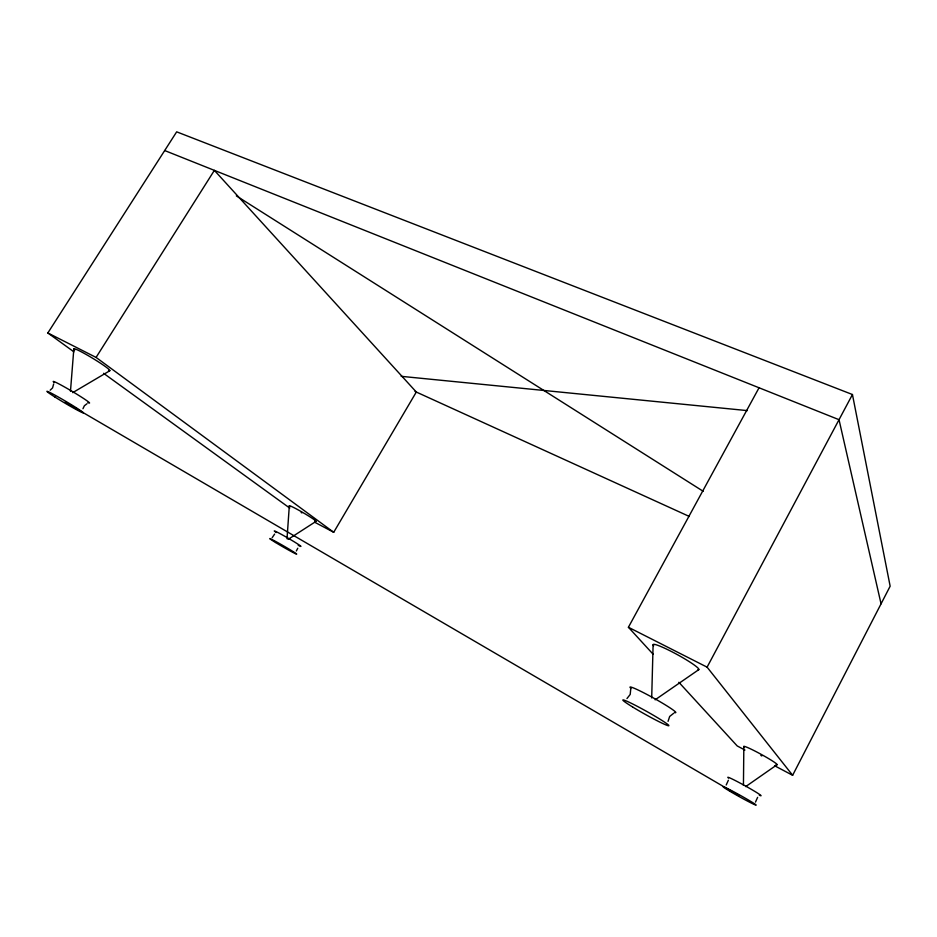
<?xml version="1.0" encoding="UTF-8"?>
<svg xmlns="http://www.w3.org/2000/svg" width="937" height="937" viewBox="0 0 937 937"><rect width="100%" height="100%" fill="white"/><g stroke="black" fill="none" stroke-linecap="round" stroke-linejoin="round"><path stroke-width="1.41" d="M743.439 785.405L743.837 746.473M53.667 383.971L52.566 387.906L50.165 390.202M651.695 697.936L653.101 644.832M287.015 538.74L289.322 505.804M755.491 802.095L757.623 797.328M728.354 780.263L726.222 784.983M70.474 391.279L73.824 348.986M668.058 721.349L669.662 716.465L673.762 713.209M296.338 550.968L297.767 548.227M274.623 534.09L272.175 537.697M82.971 408.708L84.4 405.721L86.989 403.742M774.583 765.74L792.632 775.286L890.15 586.199L852.447 394.524L176.671 131.836L47.846 332.963L73.929 351.843M792.632 775.286L707.095 667.156L852.447 394.524M653.136 654.237L628.411 627.263L759.052 387.766M314.738 522.249L333.713 532.298L416.309 392.041L214.374 170.37L96.078 357.419L47.846 332.963M626.958 698.545L630.203 694.446L630.706 689.398M745.665 786.623L777.113 764.686M655.127 699.822L698.779 669.65M288.127 539.384L316.003 521.394M72.735 392.638L109.84 370.724M401.165 376.323L747.375 410.617M164.689 150.541L839.025 419.694L881.061 603.838M415.044 391.467L689.327 516.463M628.411 627.263L707.095 667.156M744.938 750.045L737.208 745.946L678.856 682.288M301.152 512.492L301.89 512.902M760.844 755.421L761.804 755.96M65.168 402.125L739.434 795.829M236.335 195.868L703.195 491.293M103.574 373.313L289.744 508.088M96.078 357.419L333.713 532.298M54.276 382.589A21.164 1.148 30.7 0 1 72.008 391.291A21.164 1.148 30.7 0 1 87.879 402.57M74.714 350.075A21.082 1.675 31.2 0 1 92.622 358.25A21.082 1.675 31.2 0 1 108.528 370.49M275.01 531.654A15.507 0.691 30.1 0 1 290.072 539.314A15.507 0.691 30.1 0 1 298.212 545.287M276.251 532.521A15.507 0.691 30.1 0 1 275.771 532.193M290.06 506.683A15.46 1.007 30.2 0 1 303.553 512.937A15.46 1.007 30.2 0 1 314.609 521.019M631.222 688.566A26.201 1.897 29.1 0 1 652.972 697.714A26.201 1.897 29.1 0 1 674.699 712.565M653.71 645.769A26.072 2.776 28.7 0 1 676.655 654.26A26.072 2.776 28.7 0 1 697.913 669.791M728.553 778.061A19.045 0.949 29 0 1 745.594 786.073A19.045 0.949 29 0 1 759.286 795.208M744.388 747.234A18.974 1.394 28.7 0 1 761.242 754.39A18.974 1.394 28.7 0 1 776.117 764.604M55.049 397.101A21.2 0.984 30.6 0 0 83.323 412.877A21.2 0.984 30.6 0 0 56.946 396.246A21.2 0.984 30.6 0 0 55.049 397.101M275.513 542.476A15.519 0.586 30 0 0 296.596 554.154A15.519 0.586 30 0 0 277.504 542.453A15.519 0.586 30 0 0 275.513 542.476M632.627 707.002A26.248 1.628 29.2 0 0 668.795 725.742A26.248 1.628 29.2 0 0 636.481 705.912A26.248 1.628 29.2 0 0 632.627 707.002M729.9 791.273A19.068 0.82 29.1 0 0 756.089 805.164A19.068 0.82 29.1 0 0 732.511 791.121A19.068 0.82 29.1 0 0 729.9 791.273"/></g></svg>
